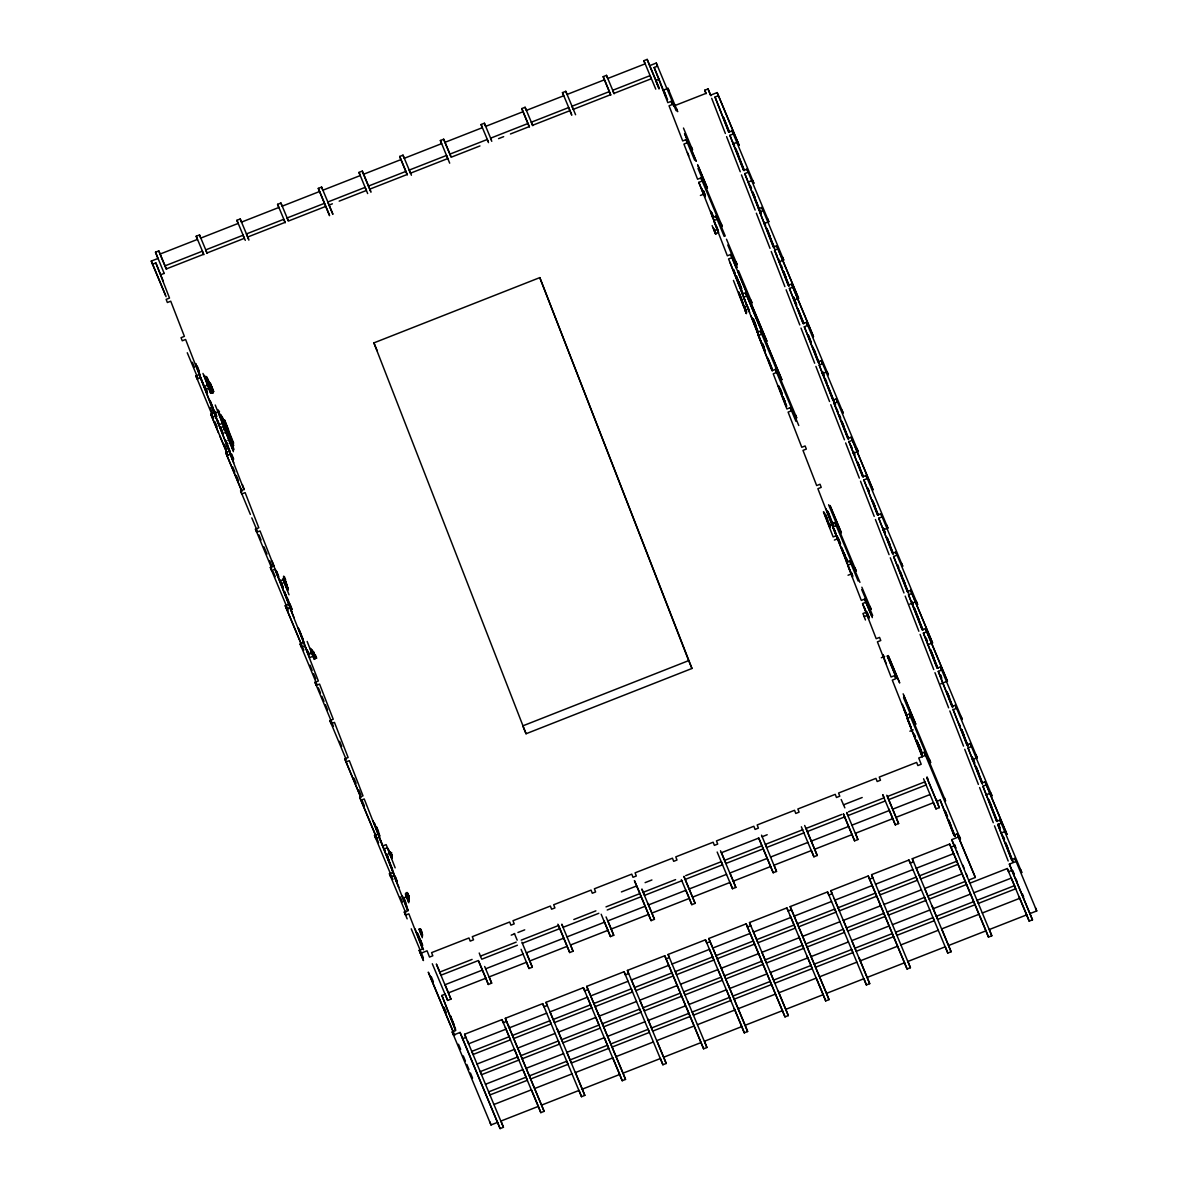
<?xml version="1.0" encoding="UTF-8"?>
<svg xmlns="http://www.w3.org/2000/svg" width="1188" height="1188" viewBox="0 0 1188 1188"><rect width="100%" height="100%" fill="white"/><g stroke="black" fill="none" stroke-linecap="round" stroke-linejoin="round"><path stroke-width="1.5" d="M526.061 733.753L373.893 342.887L539.798 277.621L691.965 668.473L526.061 733.753L522.779 725.883L688.684 660.617L691.965 668.473M166.068 296.673L151.277 261.093L157.945 258.479L155.509 252.212L158.821 250.906L166.513 269.305M158.821 250.906L160.053 254.069L197.431 239.412L196.198 236.249L199.525 234.957L207.217 253.356M199.525 234.957L200.742 238.105L238.12 223.448L236.902 220.3L240.214 218.993L248.619 239.07M240.214 218.993L241.446 222.141L278.824 207.484L277.591 204.336L280.917 203.029L287.912 219.765M329.522 215.667L318.295 188.372L321.606 187.08L332.803 213.84M321.606 187.08L322.839 190.228L360.216 175.572L358.984 172.409L362.31 171.117L370.701 191.194M362.31 171.117L369.676 189.189L407.053 174.532L399.688 156.46L402.999 155.153L411.404 175.23M402.999 155.153L404.232 158.316L441.609 143.644L440.377 140.496L443.703 139.204L450.698 155.925M443.703 139.204L444.921 142.352L482.313 127.695L481.081 124.532L484.392 123.24L491.387 139.961M510.454 133.977L529.15 126.656L521.784 108.583L525.096 107.276L532.788 125.676M525.096 107.276L526.314 110.425L563.706 95.768L562.473 92.619L565.785 91.313L575.586 114.731M609.325 91.61L571.948 106.267L573.165 109.385L610.543 94.728L603.177 76.656L606.489 75.364L614.181 93.763M606.489 75.364L607.707 78.512L645.099 63.855L643.866 60.707L647.178 59.4L659.073 87.838M319.513 191.535L282.135 206.192L280.917 203.029M363.528 174.265L400.92 159.608M523.002 111.731L485.625 126.388L484.392 123.24M604.395 79.819L567.018 94.476L565.785 91.313M647.178 59.4L649.613 65.667L656.281 63.053L676.091 110.633M152.495 264.211L155.836 262.904L163.38 281.393M672.601 104.767L671.175 101.351L667.819 102.658L654.143 67.493L657.499 66.172L656.281 63.053M164.983 265.86L202.361 251.203L203.579 254.321L166.201 268.978L160.053 254.069M324.458 203.326L287.08 217.983L288.283 221.102L325.661 206.445M368.473 186.071L405.851 171.414M444.921 142.352L449.866 154.143L487.243 139.486L488.461 142.605M527.932 123.522L490.555 138.194L491.773 141.313M247.594 237.065L284.972 222.408L283.754 219.29L246.376 233.947L248.871 240.139M339.174 201.143L366.364 190.481L365.147 187.362L327.769 202.019L328.987 205.138L332.388 203.816M479.952 145.946L451.069 157.262L449.866 154.143M498.559 138.64L503.667 136.65M569.854 110.692L532.462 125.349L531.259 122.23L568.636 107.573L571.77 115.295M160.781 274.695L164.093 273.403M665.592 96.035L659.088 79.284L655.761 80.591L659.028 88.966M662.993 90.288L667.998 88.328L677.665 111.672L676.447 108.553M673.67 106.044L705.954 93.392L704.722 90.243L708.048 88.937L710.899 95.753M717.151 92.59L739.04 145.144L717.151 92.59L710.483 95.203L708.048 88.937M747.712 182.284L752.717 180.324L753.92 183.442L732.031 130.888L728.675 132.195L715.013 97.03L718.354 95.708M694.638 160.157L686.055 139.635L682.699 140.956L669.037 105.777L672.378 104.47L671.175 101.351M763.81 223.686L768.814 221.725L746.91 169.171L743.569 170.493L729.892 135.313L733.248 134.006L732.031 130.888M732.833 143.986L737.822 142.025M217.805 410.751L226.908 434.199L222.423 423.433L219.097 424.74L200.49 377.769L197.149 379.091L195.931 375.972L199.287 374.651L204.217 386.456L207.529 385.15L210.677 392.872M725.259 236.07L700.935 177.933L697.594 179.24L683.917 144.075L687.273 142.753L686.055 139.635M715.31 233.754L718.621 232.447L698.796 182.358L702.153 181.051L700.935 177.933M774.071 248.247L744.772 173.611L748.128 172.29L746.91 169.171M205.435 389.575L208.746 388.268L210.692 393.287M700.415 195.456L703.741 194.164L698.796 182.358M218.458 432.744L210.811 414.256L214.167 412.949L232.685 459.682M712.473 217.538L715.829 216.216L724.19 236.442M216.201 412.592L219.513 411.3M212.028 417.374L215.384 416.067L233.784 462.785M758.449 208.776L761.805 207.469L783.694 260.024L778.689 261.984M712.132 225.601L714.092 230.635L717.404 229.329L710.899 212.578M220.315 427.858L223.626 426.566L232.685 449.034M223.448 429.7L226.76 428.393L233.739 445.545M224.651 432.818L227.962 431.511L233.175 444.921M227.903 440.377L231.214 439.07L224.057 420.656M229.121 443.495L232.432 442.188M241.921 491.535L225.705 452.554L229.046 451.232M736.426 268.191L730.709 254.499L727.353 255.821L713.691 220.656L717.032 219.334L715.829 216.216M226.908 455.672L230.264 454.351L243.941 489.515L240.585 490.837L241.788 493.956L245.144 492.634L258.821 527.814L255.465 529.12L256.682 532.239L260.038 530.932L292.218 612.845M737.867 271.607L766.973 341.416L731.927 257.618L728.571 258.939L749.687 312.37M793.584 300.267L798.574 298.307L776.685 245.753L773.329 247.074L759.667 211.895L763.008 210.588L761.805 207.469M791.564 284.036L813.468 336.605L791.564 284.036L788.223 285.358L774.546 250.193L777.902 248.871L798.574 298.307M742.233 294.104L745.589 292.797L781.853 379.7L745.589 292.797M746.807 295.916L743.45 297.223L762.057 344.193L750.994 315.726M822.126 373.73L827.13 371.77L828.348 374.888L806.459 322.334L803.103 323.641L789.426 288.476L792.782 287.154M733.442 280.413L743.866 307.202L747.178 305.91L729.981 262.31M746.376 313.677L745.069 310.32L748.381 309.029M757.127 332.402L760.483 331.081L796.732 417.983L795.529 414.864M798.752 425.497L775.363 369.379L772.007 370.686L758.33 335.521L761.686 334.199L760.483 331.081M842.01 410.053L843.228 413.172L821.339 360.617L817.983 361.939L804.321 326.759L807.662 325.453L806.459 322.334M294.03 617.626L274.918 569.215L271.562 570.537L270.344 567.419L273.7 566.097M853.118 453.43L858.107 451.47L836.218 398.916L832.877 400.222L819.2 365.058L822.556 363.736L821.339 360.617M279.848 581.021L283.16 579.714L289.026 594.787M282.982 582.863L286.293 581.556M301.455 644.698L285.239 605.702L288.58 604.395M795.96 421.339L790.243 407.662L786.887 408.984L773.225 373.804L776.566 372.497L775.363 369.379M286.442 608.82L289.798 607.514L309.623 657.603L312.934 656.296M851.098 437.199L873.002 489.753L851.098 437.199L847.757 438.521L834.08 403.341L837.436 402.034L836.218 398.916M360.87 797.579L344.772 758.865L348.129 757.543L334.452 722.378L331.096 723.7L329.893 720.567L333.234 719.26L319.572 684.095L316.216 685.402L314.998 682.283L318.354 680.976L304.677 645.797L301.336 647.118L300.118 644L303.475 642.678M309.964 652.999L313.276 651.707L315.236 656.726M882.877 530.011L887.882 528.051L865.993 475.497L862.637 476.804L848.96 441.639L852.316 440.317M314.211 659.37L311.716 653.177L308.405 654.484L297.995 627.68M901.558 563.216L902.761 566.334L880.872 513.78L877.516 515.087L863.854 479.922L867.195 478.616L865.993 475.497M790.243 407.662L791.46 410.781L788.104 412.102L801.781 447.267L805.122 445.96L806.34 449.079L802.984 450.386L816.661 485.565L820.017 484.244L821.22 487.362L817.879 488.684L831.541 523.849L834.897 522.527L859.934 582.372M830.264 524.799L833.575 523.492M852.583 577.056L832.758 526.967L836.114 525.645L834.897 522.527M909.77 604.128L916.438 601.499L917.656 604.618L895.752 552.064L892.411 553.385L878.734 518.22L882.09 516.899L880.872 513.78M826.061 508.85L836.486 535.639L833.159 536.946L823.403 511.82M834.377 540.065L837.689 538.758L851.365 573.938L848.054 575.23M846.435 562.132L849.776 560.825L858.152 581.036M345.99 761.983L349.331 760.662L363.008 795.841L359.652 797.148L378.586 842.648M927.531 644.876L932.535 642.916L910.647 590.362L907.29 591.669L893.614 556.504L896.97 555.182L895.752 552.064M871.814 616.216L864.671 599.108L861.315 600.43L847.638 565.25L850.994 563.944L849.776 560.825M360.87 800.267L364.226 798.96L397.059 882.535L379.106 837.243L375.75 838.565L374.532 835.446L377.888 834.125M872.319 617.626L865.874 602.227L862.518 603.549L876.195 638.713L879.551 637.407L880.768 640.525L877.412 641.832L891.074 677.011L894.43 675.69L895.648 678.808L892.292 680.13L910.899 727.086L908.3 720.388M940.748 683.813L947.415 681.199L925.526 628.645L922.17 629.967L908.508 594.787L911.849 593.48L932.535 642.916M868.755 618.696L867.463 615.339L864.151 616.646L865.443 619.988M961.092 716.379L962.295 719.497L940.406 666.943L937.065 668.25L923.388 633.085L926.744 631.764L947.415 681.199M384.036 849.049L387.347 847.742L395.159 867.849M881.333 657.736L884.644 656.429M388.372 854.009L391.698 852.702M398.916 887.332L393.985 875.541L390.629 876.848L389.426 873.729L392.783 872.423M972.185 759.741L977.189 757.781L955.3 705.226L951.944 706.548L938.268 671.369L941.624 670.062L940.406 666.943M407.974 909.815L403.415 898.083L406.741 896.792L408.687 901.811M423.255 960.26L419.186 950.311L422.542 948.989L408.865 913.824L405.524 915.146L404.306 912.028L407.662 910.706L393.985 875.541M905.969 715.295L909.31 713.988L945.574 800.89L944.371 797.772M922.259 756.949L907.172 718.413L910.528 717.106L909.31 713.988M985.862 794.92L990.851 792.96L992.069 796.079L970.18 743.525L966.824 744.831L953.147 709.667L956.503 708.345L955.3 705.226M909.889 731.199L913.201 729.892M920.849 753.578L924.205 752.271L960.468 839.174L959.251 836.055M420.404 953.429L427.071 950.816L429.507 957.083L432.818 955.791L431.6 952.628L468.978 937.971L470.21 941.119L473.522 939.827L472.289 936.679L509.682 922.007L510.899 925.17L514.211 923.863L512.993 920.715L550.371 906.058L551.603 909.206L554.915 907.914L553.682 904.751L591.075 890.094L592.292 893.242L595.604 891.95L594.386 888.787L631.764 874.13L632.996 877.293L636.308 875.987L635.075 872.838L672.467 858.182L673.685 861.33L676.997 860.023L675.779 856.875L713.156 842.218L714.389 845.366L717.701 844.074L716.468 840.911L753.86 826.254L755.078 829.417L758.389 828.11L757.172 824.962L794.549 810.29L795.782 813.453L799.093 812.147L797.861 808.998L835.253 794.341L836.471 797.49L839.782 796.198L838.565 793.035L875.942 778.378L877.175 781.526L880.486 780.234L879.254 777.086L916.646 762.414L917.864 765.577L921.19 764.27L918.74 758.003L925.407 755.39L924.205 752.271M985.06 781.808L1006.949 834.362L985.06 781.808L981.704 783.115L968.042 747.95L971.383 746.643L970.18 743.525M511.211 935.149L514.612 933.813M517.923 932.506L524.725 929.848M621.413 891.936L636.694 885.936M645.114 882.639L651.915 879.966M721.413 852.717L758.79 838.06L773.21 872.749L776.521 871.443L774.086 865.176L811.463 850.519L813.899 856.786L817.225 855.494L806.088 828.422L841.772 814.433M762.102 836.753L767.196 834.748M843.495 804.84L862.191 797.504M436.605 964.389L439.812 972.066L472.096 959.399M480.516 956.102L516.201 942.114M521.205 940.139L558.598 925.482L569.72 952.538L573.047 951.246L570.596 944.965L607.989 930.308L610.424 936.59L613.736 935.283L607.944 920.982M573.804 919.527L595.886 910.854M605.999 906.89L639.99 893.569L651.113 920.626L654.44 919.319L647.965 903.415M642.01 889.188L643.302 892.262L675.586 879.61M685.699 875.645L721.383 861.642L722.586 864.76L685.209 879.432L683.991 876.313M721.487 852.672L724.695 860.35L762.072 845.693M802.776 829.729L765.384 844.386L766.602 847.504L803.979 832.847M848.484 811.805L884.169 797.816L882.877 794.742M481.734 959.221L517.404 945.232M522.423 943.257L559.8 928.6M598.797 913.305L563.127 927.308L561.909 924.19M607.216 910.008L641.193 896.688M681.897 880.724L644.52 895.381L643.302 892.262M763.29 848.811L725.913 863.468L724.695 860.35M807.305 831.555L844.683 816.884L854.603 840.822L857.914 839.53L855.479 833.263L892.856 818.591L895.307 824.873L898.618 823.566L887.481 796.509L924.858 781.853L926.076 784.971L888.698 799.628M885.372 800.935L847.994 815.592L846.792 812.473M445.025 984.733L482.402 970.076M485.729 968.769L523.106 954.113M526.418 952.821L563.795 938.149M567.121 936.857L604.499 922.2M607.811 920.893L645.188 906.236M648.514 904.929L685.892 890.272M689.203 888.98L726.581 874.323M729.907 873.017L767.285 858.36M770.596 857.053L807.974 842.396M811.3 841.104L848.678 826.432M851.989 825.14L889.366 810.483M892.693 809.177L930.07 794.52M575.541 1072.719L584.823 1095.381L581.511 1096.687L542.693 1003.637L505.301 1018.309L544.134 1111.344L540.822 1112.636L538.387 1106.37L500.994 1121.026L503.43 1127.293L500.118 1128.6L460.083 1032.446L453.415 1035.06L452.197 1031.941L455.553 1030.62L441.877 995.455L445.203 994.148L447.638 1000.415L450.95 999.123L445.158 984.822M448.515 992.856L485.892 978.184L488.327 984.466L491.654 983.159L489.204 976.892L526.596 962.235L529.031 968.502L532.343 967.21L526.551 952.91M529.907 960.929L567.285 946.272M611.3 929.016L648.678 914.359M651.989 913.052L689.382 898.395L691.817 904.662L695.129 903.37L685.209 879.432M692.693 897.089L730.071 882.432L732.506 888.713L735.832 887.406L730.026 873.106M733.382 881.14L770.774 866.468M814.79 849.212L852.167 834.555M896.183 817.299L933.56 802.643L935.995 808.909L939.307 807.617L927.115 778.006M936.872 801.336L940.183 800.044L954.603 836.382M1020.626 869.527L1021.843 872.645L999.94 820.091L996.598 821.413L982.922 786.233L986.278 784.926M999.94 820.091L1001.157 823.21L997.801 824.531L1011.478 859.696L1014.834 858.389L1016.037 861.508L1009.369 864.121L1032.491 919.824L1029.179 921.131L1007.275 868.532L969.883 883.204L968.68 880.085L975.348 877.457L957.216 833.902L953.86 835.209L940.183 800.044M542.693 1003.637L543.911 1006.8L547.223 1005.494L546.005 1002.345L583.382 987.688L622.215 1080.724L625.527 1079.417L586.694 986.382L624.086 971.725L625.304 974.873L628.63 973.581L627.398 970.418L664.775 955.761L666.008 958.924L669.319 957.617L668.087 954.469L705.479 939.812L744.297 1032.847L747.623 1031.54L708.791 938.505L746.168 923.848L747.401 926.996L750.712 925.704L749.494 922.541L786.872 907.884L825.69 1000.92L829.016 999.628L790.183 906.593L827.561 891.921L828.793 895.084L832.105 893.777L830.887 890.629L868.265 875.972L869.482 879.12L872.809 877.828L871.576 874.665L908.954 860.008L910.186 863.156L913.498 861.864L912.28 858.716L949.658 844.044L950.875 847.207L954.202 845.901L951.751 839.634L958.419 837.02L975.348 877.457M460.083 1032.446L462.518 1038.713L465.83 1037.421L464.612 1034.258L501.989 1019.601L540.822 1112.636M544.134 1111.344L506.534 1021.457L503.222 1022.749L501.989 1019.601M587.926 989.545L584.615 990.837L583.382 987.688M710.023 941.653L706.697 942.96L705.479 939.812M791.416 909.741L788.09 911.048L786.872 907.884M1000.742 833.204L1005.746 831.244M505.984 1029.15L468.607 1043.807L467.389 1040.688M546.688 1013.186L509.296 1027.858L508.093 1024.739M587.377 997.237L549.999 1011.894L554.469 1022.571L591.847 1007.914L587.451 997.163M590.688 995.93L628.081 981.273M631.392 979.981L668.77 965.309M672.096 964.017L709.474 949.361L712.726 956.904L713.929 960.023L676.551 974.695L675.348 971.576L712.726 956.904M712.785 948.054L750.163 933.397M753.489 932.09L790.866 917.433M794.178 916.141L831.555 901.484M834.882 900.177L872.259 885.52M875.571 884.214L912.948 869.557M953.652 853.593L916.275 868.265L920.73 878.927L958.122 864.27L965.369 881.377L979.031 914.27L941.653 928.927M509.236 1036.708L471.859 1051.365L473.076 1054.484L510.454 1039.827L505.42 1027.561M512.548 1035.401L549.94 1020.744L551.143 1023.863L513.765 1038.52M553.252 1019.453L590.629 1004.796M593.955 1003.489L631.333 988.832L632.536 991.95L595.158 1006.607L586.694 986.382M631.452 979.907L634.644 987.525L672.022 972.868L679.848 991.564M708.791 938.505L716.037 955.612L753.415 940.955L785.001 1016.883L788.312 1015.591L778.333 991.282M756.741 939.649L794.119 924.992L795.336 928.11L757.944 942.767L752.91 930.501M797.43 923.685L834.808 909.028L836.025 912.146L798.648 926.818L790.183 906.593M834.303 898.588L838.134 907.736L875.511 893.079L907.083 969.007L910.409 967.7L907.959 961.434L945.351 946.777L947.786 953.043L951.098 951.751L941.802 929.09M919.527 875.808L956.904 861.152L958.122 864.27M673.24 975.987L635.862 990.644L634.644 987.525M716.037 955.612L717.255 958.731L754.632 944.074M876.729 896.198L839.337 910.854L838.134 907.736M477.071 1064.032L514.449 1049.375M517.76 1048.083L555.138 1033.411M636.53 1001.499L599.153 1016.156L597.95 1013.037M677.234 985.535L639.857 1000.192L644.312 1010.869L681.704 996.212L685.699 1005.761L648.306 1020.418M680.546 984.243L717.923 969.586L721.19 977.13L722.393 980.249L685.016 994.905L683.798 991.787L721.19 977.13M721.25 968.279L758.627 953.622M799.331 937.659L761.939 952.316L766.409 962.993L803.786 948.336L798.752 936.07M802.643 936.367L840.02 921.695M843.332 920.403L880.724 905.746M884.035 904.439L921.413 889.782M962.117 873.819L924.724 888.49L929.194 899.153L966.572 884.496M517.701 1056.934L480.323 1071.591L481.526 1074.709L518.918 1060.052L514.508 1049.301M521.012 1055.627L558.39 1040.97L559.607 1044.089L522.23 1058.746M561.716 1039.678L599.094 1025.006L595.901 1017.388L558.464 1032.12L557.246 1029.001L562.919 1042.797L600.311 1028.125M602.405 1023.714L639.783 1009.058L641 1012.176L603.623 1026.833L595.158 1006.607M643.109 1007.751L680.486 993.094L681.704 996.212M717.255 958.731L724.502 975.838L761.879 961.181M765.191 959.874L802.583 945.217M805.895 943.911L843.272 929.254L844.49 932.372L807.098 947.029L798.648 926.818M843.406 920.329L846.584 927.962L883.976 913.305M927.976 896.034L965.369 881.377M724.502 975.838L725.705 978.957L763.097 964.3M885.179 916.423L847.801 931.08L846.584 927.962M1032.491 919.824L1011.82 870.388L1008.493 871.695L1007.275 868.532M485.521 1084.258L522.913 1069.601L526.165 1077.16L527.368 1080.278L489.991 1094.935L488.773 1091.817L526.165 1077.16M526.225 1068.294L563.602 1053.637M604.306 1037.688L566.914 1052.345L571.383 1063.008L608.761 1048.351L604.365 1037.614M607.617 1036.381L644.995 1021.725M726.388 989.797L689.01 1004.469L687.793 1001.35M767.092 973.848L729.699 988.505L728.496 985.387M770.403 972.541L807.781 957.884M811.092 956.592L848.484 941.921M889.173 925.972L851.796 940.629L856.266 951.306L893.643 936.634M892.485 924.665L929.877 910.008M970.566 894.044L933.189 908.701L931.971 905.583L937.659 919.378L975.036 904.721M973.893 892.752L1011.27 878.095L1014.522 885.639L1015.725 888.758L978.348 903.415L977.145 900.296L1014.522 885.639M529.477 1075.853L566.854 1061.196L568.072 1064.314L530.68 1078.971M570.166 1059.889L607.558 1045.232M610.87 1043.94L648.247 1029.283L649.465 1032.402L612.087 1047.059L603.623 1026.833M647.742 1018.829L651.559 1027.976L688.951 1013.319L703.608 1048.796L706.919 1047.504L704.484 1041.237L741.861 1026.566L744.297 1032.847M729.64 997.356L692.262 1012.013L693.48 1015.131L730.858 1000.474L726.447 989.738M725.705 978.957L732.951 996.064L770.344 981.392M773.655 980.1L811.033 965.443L812.25 968.562L774.873 983.219L770.463 972.482M814.344 964.136L851.737 949.479L852.939 952.598L815.562 967.255L807.098 947.029M855.048 948.187L892.426 933.516M936.441 916.26L973.818 901.603M690.154 1016.438L652.776 1031.095L651.559 1027.976M732.951 996.064L734.169 999.182L771.547 984.525M493.985 1104.484L531.363 1089.827M534.689 1088.52L572.067 1073.863M575.378 1072.571L612.756 1057.899M616.082 1056.607L653.459 1041.95M656.771 1040.643L694.148 1025.986M697.475 1024.68L734.852 1010.023M738.164 1008.731L775.541 994.074M778.868 992.767L816.245 978.11M819.557 976.803L856.934 962.146M897.638 946.197L860.26 960.854L859.043 957.736L869.705 983.664L866.394 984.971L827.561 891.921M900.95 944.891L938.327 930.234M982.342 912.978L1019.72 898.306M452.197 1031.941L491.015 1124.947L497.683 1122.333M541.698 1105.063L579.076 1090.406L581.511 1096.687M582.387 1089.114L619.78 1074.442L622.215 1080.724M612.087 1047.059L623.091 1073.15L660.469 1058.493L662.904 1064.76L666.216 1063.468L656.934 1040.807M663.78 1057.186L701.172 1042.529M734.169 999.182L745.173 1025.274L782.565 1010.617M785.877 1009.31L823.254 994.653L825.69 1000.92M815.562 967.255L826.566 993.346L863.958 978.689L866.394 984.971M867.27 977.397L904.647 962.74M948.663 945.47L986.04 930.813L988.475 937.094L991.802 935.788L989.352 929.521L1026.744 914.849L1029.179 921.131M1030.055 913.557L1036.723 910.944L1035.505 907.825M715.013 97.03L728.764 131.705M729.892 135.313L743.658 169.988M737.139 152.42L744.297 170.122M752.687 192.308L754.692 197.074M744.772 173.611L760.498 213.305M766.913 229.002L774.725 248.366M774.546 250.193L788.951 286.531M789.426 288.476L803.192 323.151M814.226 350.237L815.562 353.415L814.255 350.074M804.321 326.759L818.725 363.112M704.722 90.243L706.147 93.644M819.2 365.058L835.565 406.43M834.08 403.341L848.499 439.694M841.327 420.448L848.484 438.149M848.96 441.639L862.726 476.299M863.854 479.922L877.605 514.597M886.649 536.917L889.975 544.861L887.377 538.164M878.734 518.22L893.138 554.558M893.614 556.504L908.033 592.857M908.508 594.787L922.259 629.462M915.755 611.894L922.913 629.595M923.388 633.085L937.154 667.76M930.635 650.192L937.792 667.879M939.723 674.621L941.059 677.799M947.519 693.257L949.509 698.024L947.564 693.005M938.268 671.369L952.687 707.721M961.731 729.952L964.404 736.322L961.79 729.61M953.147 709.667L967.567 746.005M1014.834 858.389L1036.723 910.944M968.042 747.95L982.446 784.303M975.957 766.646L982.446 782.744M982.922 786.233L996.687 820.908M990.168 803.34L997.326 821.042M997.801 824.531L1012.221 860.869M1005.716 843.228L1012.859 861.003M1019.2 896.836L1026.744 914.849M683.471 128.037L692.545 149.955L691.342 146.837M684.763 133.843L696.213 161.197M697.638 164.612L707.439 188.253L698.128 166.023M684.54 133.531L695.99 160.9M697.995 168.399L722.319 226.537L721.101 223.418M726.477 239.189L737.199 264.835L735.996 261.716M654.143 67.493L659.088 79.284M667.582 99.599L663.587 90.05L665.532 95.07M727.769 244.98L737.288 267.508M738.491 270.626L752.078 303.118L750.875 300M687.436 152.495L688.847 155.866M703.37 190.585L705.375 195.367M701.113 187.674L702.524 191.045L701.217 187.689M710.899 211.286L713.528 217.805M649.613 65.667L658.984 88.268M737.451 279.967L743.302 294.386M752.346 318.25L758.182 332.685M830.16 505.806L841.386 532.863L829.952 505.494M643.866 60.707L655.761 89.13M758.33 335.521L772.393 370.76M771.769 367.627L767.775 358.063L772.334 369.795M714.092 230.635L715.384 233.694M828.6 504.766L856.266 571.146L855.063 568.027M783.441 398.01L784.778 401.202L783.486 397.772M786.649 405.91L782.654 396.361L786.56 406.415M743.376 303.579L738.684 292.337L746.495 312.444M861.864 587.214L871.16 609.444L869.943 606.326M743.866 307.202L746.435 313.35L745.069 310.32M861.716 589.59L872.675 615.533M888.268 655.538L899.717 682.892M888.773 656.949L899.494 682.595M887.421 656.207L896.717 678.437M903.147 693.822L915.814 724.309L903.652 695.232M887.198 655.91L895.782 676.432M831.541 523.849L836.486 535.639M841.639 547.995L844.98 555.954L841.713 547.579M832.758 526.967L837.689 538.758M903.519 697.623L930.694 762.592L929.476 759.474M863.231 605.227L867.463 615.339M826.774 518.963L830.13 526.982M829.996 526.893L827.991 522.081L829.937 527.101M902.39 704.261L907.023 715.577M916.735 741.03L919.393 747.401L916.794 740.703M907.172 718.413L921.873 755.33M864.211 616.602L862.934 613.528L866.245 612.221L864.3 607.202M926.759 777.605L939.307 807.617M956.459 850.638L957.736 853.682M951.751 839.634L991.802 935.788M923.581 778.779L935.995 808.909M949.658 844.044L956.904 861.152M979.877 916.067L986.04 930.813M950.875 847.207L988.475 937.094M603.177 76.656L610.87 95.055M886.768 795.232L898.618 823.566M912.28 858.716L951.098 951.751M888.832 808.969L892.856 818.591M882.743 794.861L895.307 824.873M908.954 860.008L947.786 953.043M562.473 92.619L571.577 114.36M841.178 799.524L844.861 807.855M846.762 812.859L857.914 839.53M871.576 874.665L910.409 967.7M843.45 814.166L854.603 840.822M868.265 875.972L875.511 893.079M869.482 879.12L907.083 969.007M521.784 108.583L529.477 126.982M804.677 825.482L817.225 855.494M830.887 890.629L869.705 983.664M801.351 826.789L813.899 856.786M481.081 124.532L488.075 141.268M761.538 835.164L776.521 871.443M758.568 837.748L773.21 872.749M790.287 915.844L794.119 924.992M807.216 956.295L811.033 965.443M816.408 978.273L823.254 994.653M440.377 140.496L449.688 163.172M720.492 850.742L735.832 887.406M749.494 922.541L788.312 1015.591M717.181 852.034L732.506 888.713M746.168 923.848L753.415 940.955M747.401 926.996L785.001 1016.883M399.688 156.46L407.38 174.859M683.976 876.699L695.129 903.37M686.025 890.361L689.382 898.395M681.363 879.669L691.817 904.662M734.318 1008.553L741.861 1026.566M369.676 189.189L370.968 192.263M358.984 172.409L367.656 193.555M641.891 889.322L654.44 919.319M668.087 954.469L706.919 1047.504M634.585 880.872L635.996 884.243M636.768 885.892L639.99 893.569M634.392 880.62L651.113 920.626M664.775 955.761L672.022 972.868M686.397 1007.216L688.951 1013.319M666.008 958.924L703.608 1048.796M328.987 205.138L332.833 214.36M318.295 188.372L329.492 215.132M373.893 342.887L377.19 350.757M606.073 916.943L613.736 935.283M627.398 970.418L666.216 1063.468M603.95 920.685L607.989 930.308M601.173 914.24L610.424 936.59M624.086 971.725L662.904 1064.76M277.591 204.336L285.298 222.735M561.879 924.576L573.047 951.246M557.87 924.205L569.72 952.538M612.919 1058.062L619.78 1074.442M236.902 220.3L245.292 240.362M521.888 942.203L532.343 967.21M546.005 1002.345L584.823 1095.381M514.389 933.501L517.181 940.168M521.101 949.346L529.031 968.502M196.198 236.249L203.905 254.648M479.224 953.028L481.185 958.167M484.674 966.497L491.654 983.159M485.892 978.184L478.408 960.528L441.03 975.185L439.812 972.066M478.571 961.122L488.327 984.466M531.526 1089.975L538.387 1106.37M155.509 252.212L164.226 273.492M210.246 383.516L213.677 391.713L210.424 383.338M210.083 383.353L213.513 391.55M206.608 377.517L212.34 392.055M213.142 393.154L206.667 376.715M205.034 376.7L211.613 393.243M211.746 392.53L205.925 377.903M221.488 415.8L233.086 445.411M233.427 450.207L217.894 410.246L233.65 449.955M199.035 371.577L195.708 363.632L200.252 375.438M213.261 408.286L209.934 400.326L216.439 417.077M151.277 261.093L165.563 295.263M284.259 579.402L288.016 588.624M225.482 440.199L230.116 451.514M192.382 362.281L194.52 367.404M283.234 579.67L287.659 590.466M187.258 352.747L197.98 378.378M210.128 407.41L212.266 412.533M315.295 659.028L311.419 649.272M195.931 375.972L213.573 418.369M214.998 421.785L217.152 426.908M224.502 444.282L226.656 449.406M210.811 414.256L227.25 453.534M219.884 436.159L227.74 454.945M232.744 466.914L234.882 472.037M236.323 475.452L238.461 480.576M225.705 452.554L241.416 490.124M298.693 628.526L303.222 639.604M240.585 490.837L250.371 514.449M251.797 517.864L257.514 531.526M258.939 534.942L261.078 540.065M263.944 546.896L267.018 554.039M269.661 560.573L271.8 565.696M255.465 529.12L271.681 568.116M273.106 571.532L275.26 576.655M409.132 897.089L407.217 892.515L409.192 897.029L407.87 893.525M270.344 567.419L288.209 610.112M436.308 964.121L450.95 999.123M391.847 858.493L386.145 844.623L382.833 845.93L373.062 820.804M407.098 894.935L409.014 899.509M285.239 605.702L303.816 650.118M464.612 1034.258L503.43 1127.293M310.023 665.191L312.162 670.314M313.602 673.73L315.741 678.853M405.45 893.718L406.741 896.792M420.701 930.174L422.616 934.748M300.118 644L316.929 684.407M318.339 687.793L320.478 692.871M321.889 696.272L324.012 701.351M325.438 704.736L327.561 709.83M419.126 928.882L421.621 935.075M374.324 823.106L376.982 829.462M314.998 682.283L333.442 726.358M339.605 741.342L341.743 746.42M432.298 963.75L447.638 1000.415M387.986 858.271L392.53 869.349M329.893 720.567L346.198 759.563M353.994 778.199L356.118 783.293M358.746 789.797L360.87 794.876M403.534 898.158L405.539 902.925L403.593 897.816M462.518 1038.713L500.118 1128.6M403.415 898.083L406.756 906.043M344.772 758.865L360.365 796.153M362.295 800.964L364.419 806.043M417.092 933.263L422.304 945.93M359.652 797.148L377.383 839.53M441.877 995.455L455.643 1030.13M454.336 1025.229L450.341 1015.681L455.553 1029.075M374.532 835.446L392.901 879.551M400.252 896.925L402.405 902.048M389.426 873.729L405.851 913.023M404.306 912.028L407.157 918.859M411.241 928.808L423.374 957.84M431.244 976.625L433.382 981.748M444.104 1007.365L446.243 1012.488M419.186 950.311L423.477 960.557M428.482 972.512L453.489 1032.298M458.479 1044.252L460.632 1049.375M428.259 972.215L454.692 1035.416M463.275 1055.909L465.414 1061.033M466.839 1064.448L468.993 1069.571M470.418 1072.987L472.557 1078.11M767.596 218.607L768.814 221.725M782.476 256.905L783.694 260.024M856.904 448.351L858.107 451.47M886.664 524.933L887.882 528.051M975.972 754.662L977.189 757.781M776.685 245.753L777.902 248.871M910.647 590.362L911.849 593.48M925.526 628.645L926.744 631.764M729.417 131.823L723.462 117.256L729.328 132.328M735.921 148.574L738.535 155.272M750.163 185.194L751.469 188.536M752.761 191.892L754.722 196.911M761.137 213.424L753.237 193.837L761.048 213.929M767.003 228.497L770.255 236.872M781.229 265.117L782.536 268.473M783.842 271.814L785.788 276.849M788.951 284.986L783.011 270.404L788.862 285.476M793.51 296.703L796.762 305.078M803.831 323.27L797.89 308.702L803.756 323.775M808.389 335.001L811.003 341.699M819.378 363.246L812.77 346.985L819.289 363.736M822.631 371.606L823.937 374.963M825.229 378.319L827.19 383.338M835.565 404.885L827.665 385.283L833.516 400.356M839.471 414.924L840.762 418.28M842.069 421.621L844.029 426.655M853.697 451.544L855.004 454.885M858.256 463.261L859.563 466.617M863.379 476.433L857.424 461.865L863.29 476.937M867.938 488.149L869.23 491.505M873.135 501.559L875.096 506.578M878.259 514.716L872.304 500.148L878.17 515.221M883.471 528.125L885.416 533.145M893.138 553.014L887.198 538.431L893.049 553.504M897.697 564.731L899.004 568.087M900.311 571.428L902.256 576.462M903.563 579.803L904.855 583.159M908.672 592.975L899.568 570.255M911.939 601.351L913.23 604.707M914.537 608.048L919.096 619.78M926.165 637.971L927.472 641.312M930.724 649.688L933.976 658.063M940.391 674.576L941.698 677.932M952.672 706.177L946.732 691.594L952.583 706.667M968.22 746.138L961.612 729.892L967.478 744.965M972.764 757.855L974.724 762.889M976.031 766.23L979.283 774.606M988.951 799.494L991.564 806.192M998.633 824.383L999.94 827.739M1003.192 836.114L1004.499 839.456M1005.79 842.812L1007.751 847.831M733.234 142.367L734.54 145.723M738.357 155.539L744.208 170.612M750.074 185.684L751.38 189.041M764.3 222.304L765.607 225.646M768.116 232.12L773.982 247.193M778.541 258.925L779.833 262.266M793.421 297.208L796.019 303.905M808.3 335.491L810.914 342.189M822.542 372.111L823.848 375.467M836.768 408.731L838.075 412.073M842.544 423.567L848.395 438.639M851.009 445.337L852.301 448.693M867.849 488.654L869.141 492.01M883.382 528.615L885.327 533.65M902.078 576.729L907.944 591.802M913.795 606.875L915.102 610.216M916.958 615.013L922.824 630.086M931.852 653.311L937.703 668.384M940.317 675.081L941.609 678.422M959.102 723.418L960.409 726.759M972.036 756.682L974.635 763.379M976.491 768.176L982.357 783.248M991.386 806.459L997.237 821.532M998.544 824.888L999.851 828.229M1003.103 836.604L1004.409 839.961M1006.266 844.757L1012.77 861.508M776.031 253.267L777.323 256.623M997.979 824.264L999.286 827.605M1022.333 893.688L1023.64 897.044M1012.8 870.67L1014.106 874.026M1016.067 879.046L1017.359 882.402M1012.711 871.175L1014.017 874.531M711.701 98.322L725.363 133.502M726.581 136.62L740.258 171.785M741.461 174.903L755.137 210.083M756.34 213.201L770.017 248.366M771.235 251.485L784.897 286.65M786.114 289.783L799.791 324.948M800.994 328.066L814.671 363.231M815.889 366.35L829.551 401.529M830.768 404.648L844.445 439.812M845.648 442.931L859.325 478.111M860.528 481.229L874.205 516.394M875.422 519.512L889.084 554.677M890.302 557.796L903.979 592.975M905.182 596.094L918.859 631.259M920.076 634.377L933.738 669.557M934.956 672.675L948.633 707.84M949.836 710.959L963.513 746.138M964.715 749.257L978.392 784.422M979.61 787.54L993.272 822.705M994.49 825.823L1008.167 861.003M1009.369 864.121L1011.82 870.388M667.998 88.328L669.2 91.446M957.216 833.902L958.419 837.02M730.709 254.499L731.927 257.618M864.671 599.108L865.874 602.227M945.574 811.627L947.519 816.646M948.826 820.002L951.425 826.7M955.241 836.515L948.648 820.269L954.513 835.342M944.831 810.454L947.43 817.151M739.07 281.912L741.668 288.61M753.296 318.533L755.895 325.23M832.268 521.695L833.575 525.051M846.509 558.315L847.801 561.657M918.977 744.742L922.23 753.103M703.341 190.763L705.301 195.782M711.805 212.533L713.112 215.874M736.367 275.705L741.579 289.115M753.207 319.023L758.419 332.417M762.889 343.911L764.181 347.267M780.368 388.907L782.328 393.926M828.274 512.147L832.833 523.863M838.609 538.713L840.555 543.733M844.46 553.786L847.712 562.162M867.077 611.939L869.022 616.973M916.928 740.213L922.14 753.608M703.207 191.238L705.152 196.272M733.62 269.498L734.927 272.854M736.233 276.195L740.777 287.927M753.058 319.513L755.672 326.21M762.741 344.401L765.339 351.099M778.927 386.041L782.179 394.416M827.487 510.959L830.085 517.656M832.61 524.131L827.308 511.226L832.521 524.621M837.154 535.847L840.421 544.223M847.49 562.414L842.188 549.524L847.4 562.919M851.395 572.468L852.702 575.809M866.928 612.429L868.888 617.448M914.181 734.006L915.488 737.347M921.903 753.86L916.616 740.97L921.814 754.365M702.464 190.065L705.063 196.763M710.84 211.613L713.439 218.31M716.691 226.685L717.998 230.027M733.531 270.003L734.837 273.344M738 281.497L742.559 293.213M747.772 306.608L749.064 309.964M752.88 319.78L758.093 333.175M761.998 343.228L765.25 351.603M778.838 386.546L780.783 391.565M834.466 529.655L835.773 532.996M837.065 536.352L840.332 544.728M851.306 572.958L852.613 576.314M866.839 612.934L868.799 617.953M883.026 654.573L884.332 657.914M903.682 707.706L906.934 716.067M914.092 734.496L915.399 737.852M778.155 385.61L785.313 404.024M882.996 655.301L886.248 663.676M903.741 708.672L906.34 715.369M962.904 865.235L964.211 868.591M966.171 873.611L967.463 876.967M954.543 844.52L955.835 847.861M954.38 844.831L955.701 848.232M825.705 514.627L827.65 519.646M936.396 799.405L937.703 802.746M738.921 292.085L742.173 300.46M744.683 306.92L746.643 311.954M825.615 515.117L828.868 523.492M714.122 229.165L716.082 234.184M824.175 512.266L826.12 517.285M927.056 776.937L928.363 780.293M713.379 227.977L715.339 233.011M738.594 292.842L746.406 312.934M823.997 512.533L829.848 527.606M843.465 813.765L844.683 816.884M826.566 993.346L829.016 999.628M539.798 277.621L688.684 660.617M745.173 1025.274L747.623 1031.54M623.091 1073.15L625.527 1079.417M505.301 1018.309L506.534 1021.457M224.651 419.943L228.556 429.997M233.68 443.169L224.28 420.003L233.264 443.599M209.266 381.868L213.172 391.906M315.399 654.915L316.706 658.256M207.87 379.017L213.083 392.411M222.201 416.676L226.76 428.393M284.333 576.536L285.64 579.878M313.454 651.44L316.067 658.137M407.232 892.663L409.177 897.697M206.578 377.205L207.87 380.561M407.142 893.168L409.088 898.187M205.925 376.358L212.444 393.109M220.805 414.642L233.175 446.465M283.605 576.18L286.857 584.555M312.726 651.083L315.325 657.781M391.045 852.583L392.352 855.924M406.578 892.544L409.192 899.242M420.819 929.15L422.111 932.506M205.836 376.848L211.702 391.921M220.716 415.147L229.18 436.917M233.65 448.411L220.166 414.523M283.516 576.67L288.075 588.402M311.984 649.91L315.236 658.271M390.956 853.073L392.263 856.429M225.928 429.358L233.739 449.45M285.476 582.521L288.075 589.218M390.303 852.227L392.263 857.246M406.489 893.851L409.103 900.563M420.077 928.793L422.037 933.827M218.117 409.994L220.73 416.691M283.427 577.992L286.026 584.689M311.241 649.554L314.493 657.914M390.213 852.717L392.174 857.736M406.4 894.356L408.36 899.375M419.988 929.298L422.586 935.995M204.306 375.304L210.811 392.055M283.279 578.482L287.838 590.198M310.454 648.366L314.36 658.404M388.773 849.851L392.025 858.226M405.613 893.168L408.865 901.544M419.839 929.788L421.799 934.808M204.217 375.809L210.722 392.56M283.19 578.972L285.803 585.684M310.365 648.856L314.271 658.909M388.684 850.356L390.644 855.375M202.97 373.433L207.529 385.15M215.251 405.019L222.423 423.433M223.626 426.566L233.397 451.678M307.157 641.461L311.716 653.177M405.494 894.401L408.746 902.776M419.082 929.343L422.334 937.718M231.734 454.113L233.68 459.132M289.961 603.92L291.921 608.939M376.67 826.952L378.616 831.971M420.671 940.154L422.616 945.173M197.312 366.305L199.272 371.324M205.687 387.837L206.994 391.194M214.805 411.286L216.765 416.32M281.408 582.64L283.368 587.659M287.273 597.713L291.832 609.444M376.581 827.457L379.833 835.832M386.902 854.024L388.209 857.365M403.742 897.326L405.702 902.36M417.968 933.946L422.527 945.663M205.554 388.328L207.499 393.362M213.929 409.875L216.528 416.572M220.433 426.626L223.032 433.323M226.299 441.698L227.591 445.04M231.408 454.856L233.368 459.89M276.715 571.413L278.675 576.432M279.967 579.774L283.219 588.149M284.526 591.505L287.125 598.203M291.595 609.696L284.348 591.773L291.506 610.187M307.128 649.658L308.435 653.014M377.65 831.065L379.596 836.085M386.768 854.499L389.367 861.211M395.129 876.046L397.089 881.065M417.181 932.758L421.087 942.812M204.811 387.154L206.757 392.174M217.746 420.418L219.038 423.774M220.344 427.116L222.943 433.813M225.468 440.288L233.279 460.38M275.972 570.225L278.586 576.923M279.878 580.279L283.13 588.654M299.228 630.056L304.44 643.465M307.039 650.163L308.345 653.504M374.309 823.18L379.507 836.575M384.066 848.306L385.372 851.648M388.535 859.8L393.748 873.195M395.055 876.551L397 881.57M418.31 936.382L423.507 949.776M195.753 364.671L204.217 386.456M242.352 484.57L244.312 489.59M272.126 561.152L274.086 566.171M276.032 571.205L278.631 577.903M402.183 895.707L408.033 910.78M415.102 928.971L422.928 949.064M155.836 262.904L169.513 298.069L166.157 299.391L167.374 302.509L170.73 301.188L184.392 336.367L181.051 337.674L182.254 340.793L185.61 339.486L199.287 374.651M200.49 377.769L214.167 412.949M489.798 1121.828L491.015 1124.947M243.065 235.239L205.673 249.911L206.89 253.029L244.268 238.357L243.065 235.239M446.54 155.45L409.162 170.107L410.38 173.225L447.757 158.568L446.54 155.45M650.029 75.646L612.652 90.318L613.854 93.436L651.247 78.764L650.029 75.646M916.2 877.115L878.823 891.772L880.041 894.891L917.418 880.234L916.2 877.115M924.665 897.341L887.288 911.998L888.49 915.116L925.883 900.459L924.665 897.341M933.129 917.567L895.752 932.224L896.955 935.342L934.332 920.685L933.129 917.567M392.278 856.578L390.362 852.004L392.203 856.637"/></g></svg>
